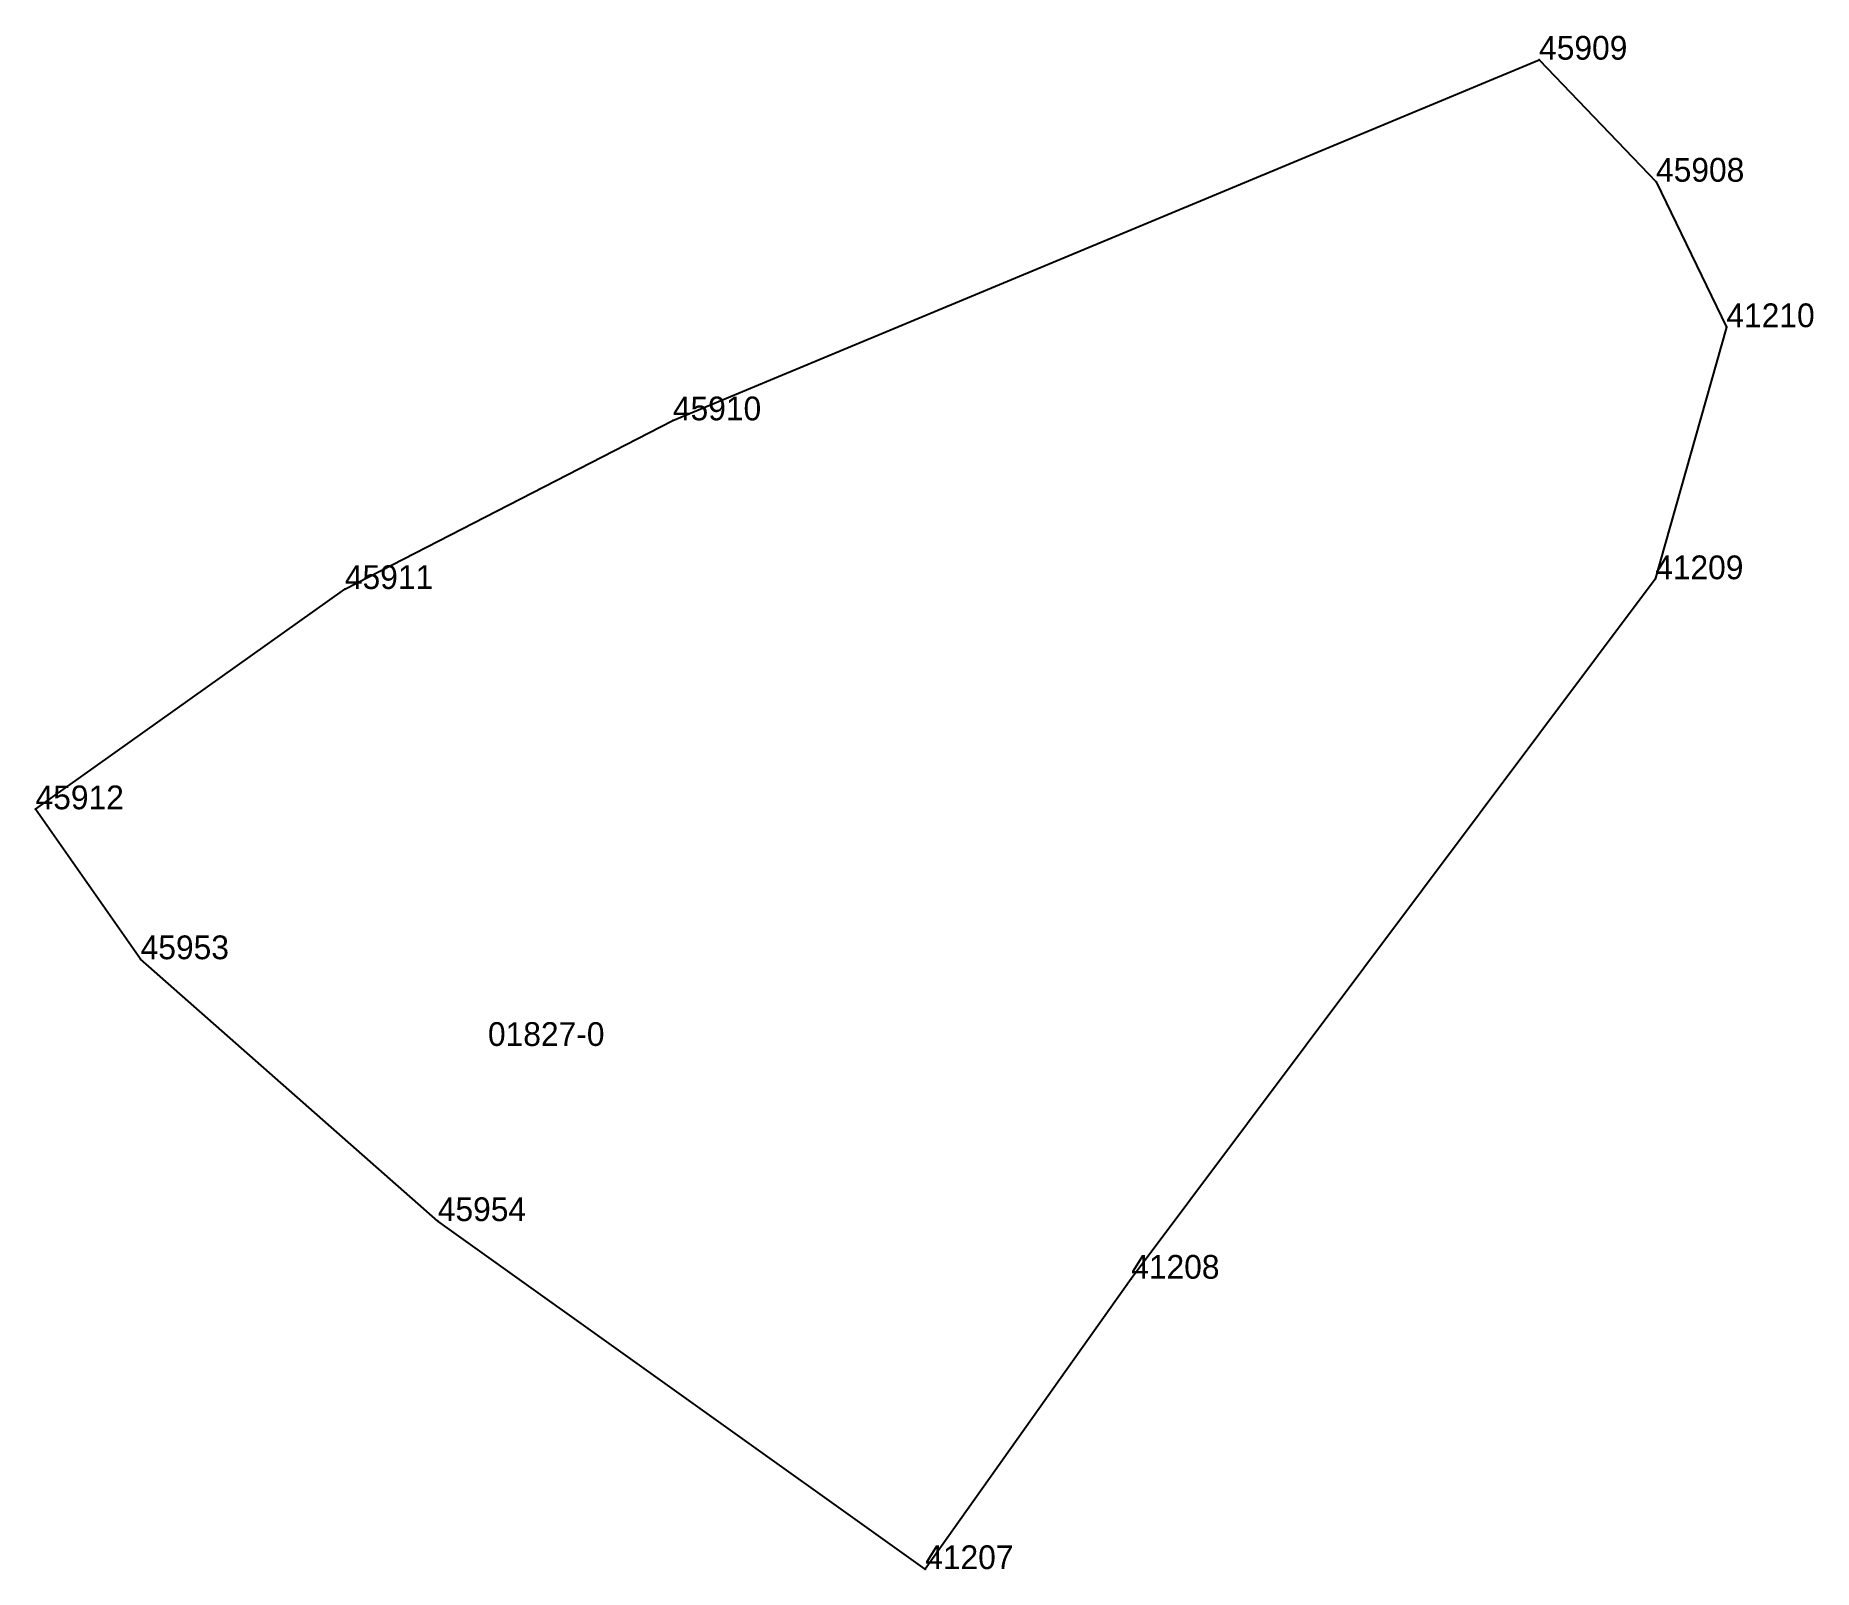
# Model space of a CAD drawing. Extents: x 7509555.6 to 7509615.4, y 4689326.6 to 4689378.2.
import ezdxf

# ---------------------------------------------------------------- set-up
doc = ezdxf.new("R2010")
doc.units = 0

msp = doc.modelspace()

# ---------------------------------------------------------------- linework, layer by layer
at = {"layer": 'Parcela Baze'}
msp.add_lwpolyline([(7509585.522, 4689326.592), (7509569.103, 4689338.313), (7509559.093, 4689347.133), (7509555.553, 4689352.183), (7509565.973, 4689359.602), (7509577.023, 4689365.282), (7509606.203, 4689377.43), (7509610.142, 4689373.32), (7509612.512, 4689368.42), (7509610.112, 4689359.931), (7509592.462, 4689336.372), (7509585.522, 4689326.592)], dxfattribs=at)
at = {"layer": 'Pikat'}
for p in [(7509606.203, 4689377.43), (7509610.142, 4689373.32), (7509612.512, 4689368.42), (7509577.023, 4689365.282), (7509610.112, 4689359.931), (7509565.973, 4689359.602), (7509555.553, 4689352.183), (7509559.093, 4689347.133), (7509569.103, 4689338.313), (7509592.462, 4689336.372), (7509585.522, 4689326.592)]:
    msp.add_point(p, dxfattribs=at)

# ---------------------------------------------------------------- texts
at = {"layer": 'Nr e Pikave Gjeodezike te Parceles Baze'}
for s, p in [('45909', (7509606.203, 4689377.43)), ('45908', (7509610.142, 4689373.32)), ('41210', (7509612.512, 4689368.42)), ('45910', (7509577.023, 4689365.282)), ('45911', (7509565.973, 4689359.602)), ('41209', (7509610.112, 4689359.931)), ('45912', (7509555.553, 4689352.183)), ('45953', (7509559.093, 4689347.133)), ('45954', (7509569.103, 4689338.313)), ('41208', (7509592.462, 4689336.372)), ('41207', (7509585.522, 4689326.592))]:
    msp.add_text(s, height=0.8, dxfattribs=at).set_placement(p)
at = {"layer": 'Nr Parceles Baze'}
msp.add_text('01827-0', height=0.8, dxfattribs=at).set_placement((7509570.793, 4689344.212))

doc.saveas('drawing.dxf')
